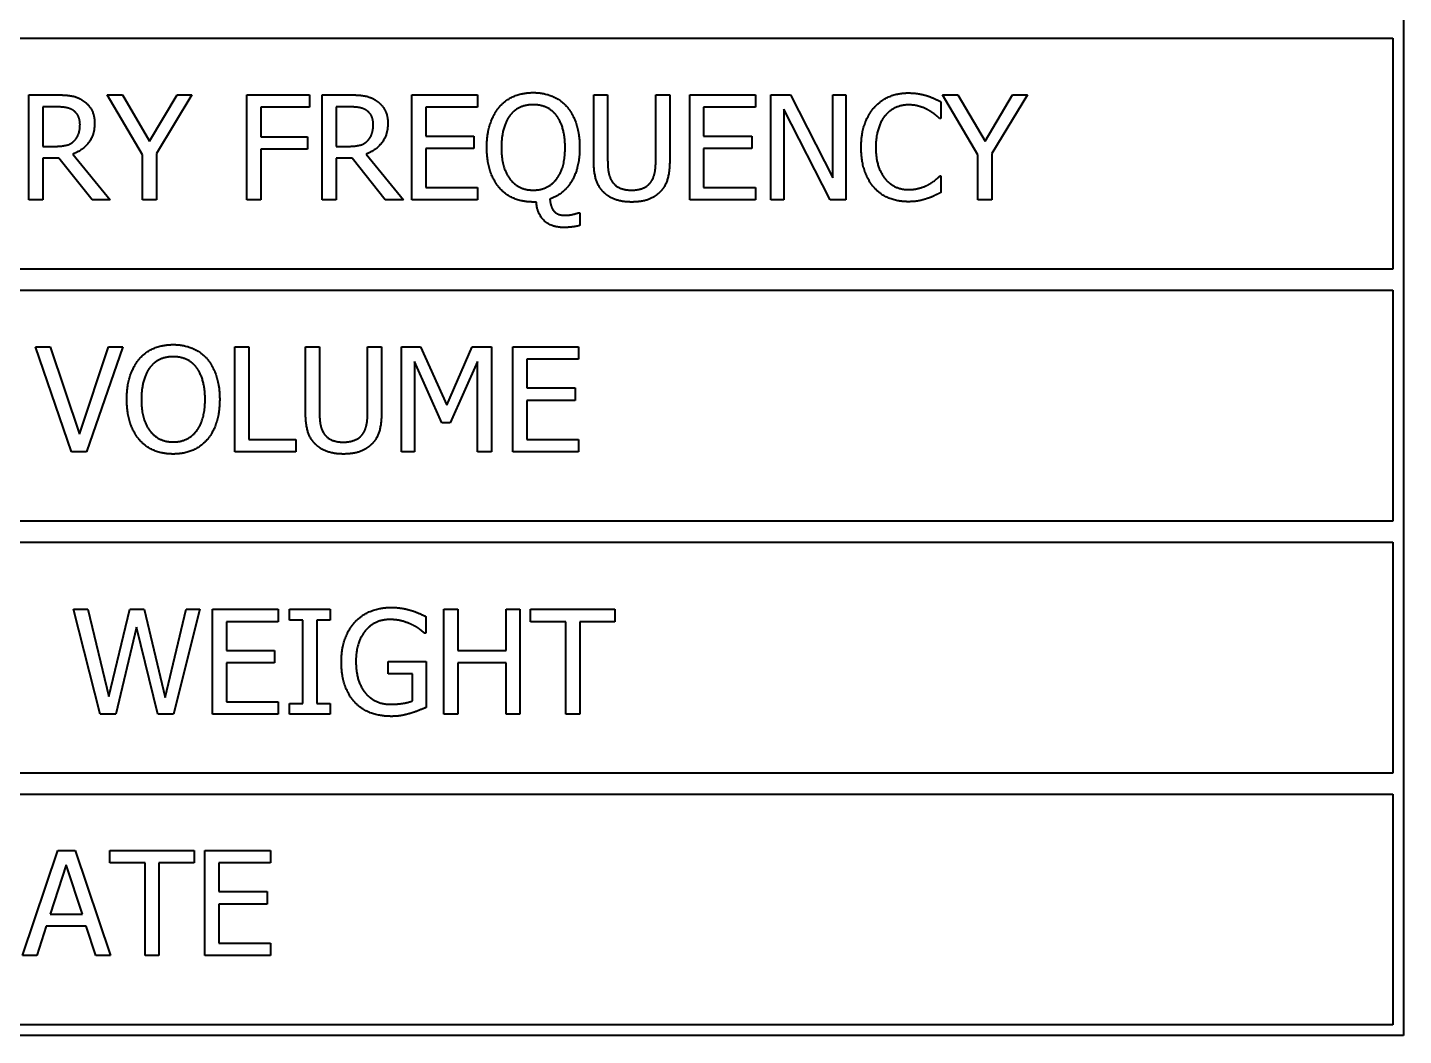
# Model space of a CAD drawing. Header units: millimetres. Extents: x 9486 to 14955, y -8999 to 1872.
# Drawn here: x 12522.44 to 12555.2, y -8095.89 to -8071.89 of the extents above; entities that cross this region are included whole.
import ezdxf

# ---------------------------------------------------------------- set-up
doc = ezdxf.new("R2010")
doc.units = ezdxf.units.MM
doc.layers.add('가시적인 것(ISO)', color=3, linetype='Continuous', lineweight=40)

# ---------------------------------------------------------------- blocks, each defined once
blk = doc.blocks.new('A$C74B527A4')
at = {"layer": '가시적인 것(ISO)'}
for p, q in [((-25, -460.7), (-25, -508.7)), ((-69.75, -484.95), (-25.25, -484.95)), ((-25.25, -484.95), (-25.25, -490.45)), ((-57.722, -486.303), (-57.078, -486.303)), ((-57.722, -488.803), (-57.722, -486.303)), ((-55.861, -486.303), (-55.492, -486.303)), ((-55.016, -487.731), (-55.861, -486.303)), ((-55.492, -486.303), (-54.848, -487.403)), ((-54.848, -487.403), (-54.191, -486.303)), ((-53.839, -486.303), (-54.684, -487.697)), ((-54.191, -486.303), (-53.839, -486.303)), ((-52.534, -488.803), (-52.534, -486.303)), ((-52.534, -486.303), (-51.039, -486.303)), ((-51.039, -486.303), (-51.039, -486.598)), ((-50.741, -486.303), (-50.097, -486.303)), ((-50.741, -488.803), (-50.741, -486.303)), ((-48.608, -488.803), (-48.608, -486.303)), ((-48.608, -486.303), (-47.044, -486.303)), ((-47.044, -486.303), (-47.044, -486.598)), ((-44.276, -487.863), (-44.276, -486.303)), ((-44.276, -486.303), (-43.944, -486.303)), ((-43.944, -486.303), (-43.944, -487.863)), ((-42.799, -487.871), (-42.799, -486.303)), ((-42.799, -486.303), (-42.467, -486.303)), ((-42.467, -486.303), (-42.467, -487.863)), ((-41.991, -488.803), (-41.991, -486.303)), ((-41.991, -486.303), (-40.427, -486.303)), ((-40.427, -486.303), (-40.427, -486.598)), ((-40.062, -488.803), (-40.062, -486.303)), ((-40.062, -486.303), (-39.59, -486.303)), ((-39.59, -486.303), (-38.583, -488.282)), ((-38.583, -488.282), (-38.583, -486.303)), ((-38.583, -486.303), (-38.274, -486.303)), ((-38.274, -486.303), (-38.274, -488.803)), ((-35.129, -487.731), (-35.974, -486.303)), ((-35.974, -486.303), (-35.605, -486.303)), ((-35.605, -486.303), (-34.961, -487.403)), ((-34.961, -487.403), (-34.305, -486.303)), ((-33.952, -486.303), (-34.797, -487.697)), ((-34.305, -486.303), (-33.952, -486.303)), ((-57.06, -486.59), (-57.39, -486.59)), ((-57.39, -486.59), (-57.39, -487.53)), ((-51.039, -486.598), (-52.202, -486.598)), ((-52.202, -486.598), (-52.202, -487.303)), ((-50.079, -486.59), (-50.409, -486.59)), ((-50.409, -486.59), (-50.409, -487.53)), ((-47.044, -486.598), (-48.276, -486.598)), ((-48.276, -486.598), (-48.276, -487.283)), ((-40.427, -486.598), (-41.659, -486.598)), ((-41.659, -486.598), (-41.659, -487.283)), ((-38.646, -488.803), (-39.752, -486.647)), ((-39.752, -486.647), (-39.752, -488.803)), ((-36.013, -486.469), (-36.013, -486.87)), ((-36.013, -486.87), (-36.039, -486.87)), ((-52.202, -487.303), (-51.088, -487.303)), ((-51.088, -487.303), (-51.088, -487.599)), ((-48.276, -487.283), (-47.127, -487.283)), ((-47.127, -487.283), (-47.127, -487.579)), ((-41.659, -487.283), (-40.51, -487.283)), ((-40.51, -487.283), (-40.51, -487.579)), ((-57.39, -487.53), (-57.098, -487.53)), ((-56.677, -487.715), (-55.788, -488.803)), ((-54.684, -487.697), (-54.684, -488.803)), ((-51.088, -487.599), (-52.202, -487.599)), ((-52.202, -487.599), (-52.202, -488.803)), ((-50.409, -487.53), (-50.117, -487.53)), ((-49.696, -487.715), (-48.806, -488.803)), ((-47.127, -487.579), (-48.276, -487.579)), ((-48.276, -487.579), (-48.276, -488.507)), ((-40.51, -487.579), (-41.659, -487.579)), ((-41.659, -487.579), (-41.659, -488.507)), ((-34.797, -487.697), (-34.797, -488.803)), ((-57.009, -487.808), (-57.39, -487.808)), ((-57.39, -487.808), (-57.39, -488.803)), ((-56.219, -488.803), (-57.009, -487.808)), ((-55.016, -488.803), (-55.016, -487.731)), ((-50.028, -487.808), (-50.409, -487.808)), ((-50.409, -487.808), (-50.409, -488.803)), ((-49.238, -488.803), (-50.028, -487.808)), ((-35.129, -488.803), (-35.129, -487.731)), ((-36.037, -488.235), (-36.013, -488.235)), ((-36.013, -488.235), (-36.013, -488.632)), ((-48.276, -488.507), (-47.044, -488.507)), ((-47.044, -488.507), (-47.044, -488.803)), ((-41.659, -488.507), (-40.427, -488.507)), ((-40.427, -488.507), (-40.427, -488.803)), ((-57.39, -488.803), (-57.722, -488.803)), ((-55.788, -488.803), (-56.219, -488.803)), ((-54.684, -488.803), (-55.016, -488.803)), ((-52.202, -488.803), (-52.534, -488.803)), ((-50.409, -488.803), (-50.741, -488.803)), ((-48.806, -488.803), (-49.238, -488.803)), ((-47.044, -488.803), (-48.608, -488.803)), ((-45.64, -488.855), (-45.717, -488.855)), ((-40.427, -488.803), (-41.991, -488.803)), ((-39.752, -488.803), (-40.062, -488.803)), ((-38.274, -488.803), (-38.646, -488.803)), ((-34.797, -488.803), (-35.129, -488.803)), ((-44.647, -489.113), (-44.603, -489.113)), ((-44.603, -489.113), (-44.603, -489.415)), ((-25.25, -490.45), (-69.75, -490.45)), ((-69.75, -490.95), (-25.25, -490.95)), ((-25.25, -490.95), (-25.25, -496.45)), ((-56.707, -494.803), (-57.568, -492.303)), ((-57.568, -492.303), (-57.212, -492.303)), ((-57.212, -492.303), (-56.519, -494.379)), ((-56.519, -494.379), (-55.826, -492.303)), ((-55.488, -492.303), (-56.349, -494.803)), ((-55.826, -492.303), (-55.488, -492.303)), ((-52.816, -494.803), (-52.816, -492.303)), ((-52.816, -492.303), (-52.483, -492.303)), ((-52.483, -492.303), (-52.483, -494.507)), ((-51.136, -493.863), (-51.136, -492.303)), ((-51.136, -492.303), (-50.804, -492.303)), ((-50.804, -492.303), (-50.804, -493.863)), ((-49.659, -493.871), (-49.659, -492.303)), ((-49.659, -492.303), (-49.327, -492.303)), ((-49.327, -492.303), (-49.327, -493.863)), ((-48.851, -492.303), (-48.397, -492.303)), ((-48.851, -494.803), (-48.851, -492.303)), ((-48.397, -492.303), (-47.773, -493.694)), ((-47.773, -493.694), (-47.169, -492.303)), ((-47.169, -492.303), (-46.707, -492.303)), ((-46.707, -492.303), (-46.707, -494.803)), ((-46.201, -494.803), (-46.201, -492.303)), ((-46.201, -492.303), (-44.637, -492.303)), ((-44.637, -492.303), (-44.637, -492.598)), ((-44.637, -492.598), (-45.869, -492.598)), ((-45.869, -492.598), (-45.869, -493.283)), ((-47.895, -494.114), (-48.541, -492.649)), ((-48.541, -492.649), (-48.541, -494.803)), ((-47.04, -492.649), (-47.692, -494.114)), ((-47.04, -494.803), (-47.04, -492.649)), ((-45.869, -493.283), (-44.72, -493.283)), ((-44.72, -493.283), (-44.72, -493.579)), ((-44.72, -493.579), (-45.869, -493.579)), ((-45.869, -493.579), (-45.869, -494.507)), ((-47.692, -494.114), (-47.895, -494.114)), ((-52.483, -494.507), (-51.367, -494.507)), ((-51.367, -494.507), (-51.367, -494.803)), ((-45.869, -494.507), (-44.637, -494.507)), ((-44.637, -494.507), (-44.637, -494.803)), ((-56.349, -494.803), (-56.707, -494.803)), ((-51.367, -494.803), (-52.816, -494.803)), ((-48.541, -494.803), (-48.851, -494.803)), ((-46.707, -494.803), (-47.04, -494.803)), ((-44.637, -494.803), (-46.201, -494.803)), ((-25.25, -496.45), (-69.75, -496.45)), ((-69.75, -496.95), (-25.25, -496.95)), ((-25.25, -496.95), (-25.25, -502.45)), ((-56.023, -501.053), (-56.661, -498.553)), ((-56.661, -498.553), (-56.318, -498.553)), ((-56.318, -498.553), (-55.816, -500.625)), ((-55.816, -500.625), (-55.318, -498.553)), ((-55.318, -498.553), (-54.979, -498.553)), ((-54.979, -498.553), (-54.477, -500.65)), ((-54.477, -500.65), (-53.976, -498.553)), ((-53.65, -498.553), (-54.278, -501.053)), ((-53.976, -498.553), (-53.65, -498.553)), ((-53.353, -501.053), (-53.353, -498.553)), ((-53.353, -498.553), (-51.788, -498.553)), ((-51.788, -498.848), (-53.02, -498.848)), ((-53.02, -498.848), (-53.02, -499.533)), ((-51.788, -498.553), (-51.788, -498.848)), ((-51.521, -498.808), (-51.521, -498.553)), ((-51.521, -498.553), (-50.553, -498.553)), ((-51.203, -498.808), (-51.521, -498.808)), ((-51.203, -500.797), (-51.203, -498.808)), ((-50.553, -498.808), (-50.871, -498.808)), ((-50.871, -498.808), (-50.871, -500.797)), ((-50.553, -498.553), (-50.553, -498.808)), ((-48.274, -498.723), (-48.274, -499.124)), ((-47.846, -501.053), (-47.846, -498.553)), ((-47.846, -498.553), (-47.514, -498.553)), ((-47.514, -498.553), (-47.514, -499.533)), ((-46.363, -499.533), (-46.363, -498.553)), ((-46.363, -498.553), (-46.031, -498.553)), ((-46.031, -498.553), (-46.031, -501.053)), ((-45.78, -498.848), (-45.78, -498.553)), ((-45.78, -498.553), (-43.77, -498.553)), ((-44.941, -498.848), (-45.78, -498.848)), ((-44.941, -501.053), (-44.941, -498.848)), ((-44.609, -498.848), (-44.609, -501.053)), ((-43.77, -498.848), (-44.609, -498.848)), ((-43.77, -498.553), (-43.77, -498.848)), ((-55.16, -498.978), (-55.654, -501.053)), ((-54.651, -501.053), (-55.16, -498.978)), ((-48.274, -499.124), (-48.302, -499.124)), ((-53.02, -499.533), (-51.872, -499.533)), ((-53.02, -499.829), (-53.02, -500.757)), ((-51.872, -499.829), (-53.02, -499.829)), ((-51.872, -499.533), (-51.872, -499.829)), ((-49.171, -500.086), (-49.171, -499.795)), ((-49.171, -499.795), (-48.263, -499.795)), ((-48.263, -499.795), (-48.263, -500.887)), ((-47.514, -499.533), (-46.363, -499.533)), ((-46.363, -499.829), (-47.514, -499.829)), ((-47.514, -499.829), (-47.514, -501.053)), ((-46.363, -501.053), (-46.363, -499.829)), ((-48.592, -500.086), (-49.171, -500.086)), ((-48.592, -500.733), (-48.592, -500.086)), ((-53.02, -500.757), (-51.788, -500.757)), ((-51.788, -500.757), (-51.788, -501.053)), ((-51.521, -501.053), (-51.521, -500.797)), ((-51.521, -500.797), (-51.203, -500.797)), ((-50.871, -500.797), (-50.553, -500.797)), ((-50.553, -500.797), (-50.553, -501.053)), ((-55.654, -501.053), (-56.023, -501.053)), ((-54.278, -501.053), (-54.651, -501.053)), ((-51.788, -501.053), (-53.353, -501.053)), ((-50.553, -501.053), (-51.521, -501.053)), ((-47.514, -501.053), (-47.846, -501.053)), ((-46.031, -501.053), (-46.363, -501.053)), ((-44.609, -501.053), (-44.941, -501.053)), ((-25.25, -502.45), (-69.75, -502.45)), ((-69.75, -502.95), (-25.25, -502.95)), ((-25.25, -502.95), (-25.25, -508.45)), ((-57.872, -506.795), (-57.03, -504.295)), ((-57.03, -504.295), (-56.62, -504.295)), ((-56.62, -504.295), (-55.778, -506.795)), ((-55.796, -504.59), (-55.796, -504.295)), ((-55.796, -504.295), (-53.786, -504.295)), ((-53.786, -504.295), (-53.786, -504.59)), ((-53.533, -506.795), (-53.533, -504.295)), ((-53.533, -504.295), (-51.969, -504.295)), ((-51.969, -504.295), (-51.969, -504.59)), ((-56.833, -504.635), (-57.218, -505.812)), ((-56.446, -505.812), (-56.833, -504.635)), ((-54.957, -504.59), (-55.796, -504.59)), ((-54.957, -506.795), (-54.957, -504.59)), ((-54.625, -504.59), (-54.625, -506.795)), ((-53.786, -504.59), (-54.625, -504.59)), ((-51.969, -504.59), (-53.201, -504.59)), ((-53.201, -504.59), (-53.201, -505.275)), ((-53.201, -505.275), (-52.052, -505.275)), ((-52.052, -505.275), (-52.052, -505.571)), ((-52.052, -505.571), (-53.201, -505.571)), ((-53.201, -505.571), (-53.201, -506.499)), ((-57.218, -505.812), (-56.446, -505.812)), ((-57.309, -506.096), (-57.536, -506.795)), ((-56.355, -506.096), (-57.309, -506.096)), ((-56.128, -506.795), (-56.355, -506.096)), ((-53.201, -506.499), (-51.969, -506.499)), ((-51.969, -506.499), (-51.969, -506.795)), ((-57.536, -506.795), (-57.872, -506.795)), ((-55.778, -506.795), (-56.128, -506.795)), ((-54.625, -506.795), (-54.957, -506.795)), ((-51.969, -506.795), (-53.533, -506.795)), ((-25.25, -508.45), (-69.75, -508.45)), ((-25, -508.7), (-70, -508.7))]:
    blk.add_line(p, q, dxfattribs=at)
for points in [[(-57.078, -486.303), (-56.863, -486.303), (-56.574, -486.349), (-56.442, -486.434)], [(-50.097, -486.303), (-49.882, -486.303), (-49.592, -486.349), (-49.461, -486.434)], [(-46.521, -486.59), (-46.375, -486.422), (-45.968, -486.25), (-45.717, -486.25)], [(-45.717, -486.25), (-45.462, -486.25), (-45.052, -486.428), (-44.91, -486.59)], [(-37.597, -486.603), (-37.447, -486.434), (-37.038, -486.258), (-36.784, -486.258)], [(-36.784, -486.258), (-36.659, -486.258), (-36.438, -486.295), (-36.345, -486.323)], [(-36.345, -486.323), (-36.264, -486.349), (-36.096, -486.424), (-36.013, -486.469)], [(-56.663, -486.675), (-56.734, -486.629), (-56.922, -486.59), (-57.06, -486.59)], [(-56.505, -487.008), (-56.505, -486.898), (-56.582, -486.73), (-56.663, -486.675)], [(-56.442, -486.434), (-56.31, -486.519), (-56.158, -486.785), (-56.158, -486.981)], [(-49.682, -486.675), (-49.752, -486.629), (-49.941, -486.59), (-50.079, -486.59)], [(-49.524, -487.008), (-49.524, -486.898), (-49.6, -486.73), (-49.682, -486.675)], [(-49.461, -486.434), (-49.329, -486.519), (-49.177, -486.785), (-49.177, -486.981)], [(-46.821, -487.555), (-46.821, -487.239), (-46.665, -486.761), (-46.521, -486.59)], [(-45.715, -486.538), (-45.895, -486.538), (-46.167, -486.663), (-46.27, -486.797)], [(-45.162, -486.797), (-45.261, -486.667), (-45.541, -486.538), (-45.715, -486.538)], [(-44.91, -486.59), (-44.769, -486.754), (-44.611, -487.243), (-44.611, -487.555)], [(-37.909, -487.555), (-37.909, -487.241), (-37.749, -486.775), (-37.597, -486.603)], [(-36.786, -486.542), (-36.947, -486.542), (-37.232, -486.673), (-37.34, -486.799)], [(-36.321, -486.661), (-36.416, -486.609), (-36.641, -486.542), (-36.786, -486.542)], [(-36.039, -486.87), (-36.083, -486.829), (-36.221, -486.716), (-36.321, -486.661)], [(-56.158, -486.981), (-56.158, -487.255), (-56.438, -487.626), (-56.677, -487.715)], [(-56.647, -487.401), (-56.574, -487.332), (-56.505, -487.137), (-56.505, -487.008)], [(-49.177, -486.981), (-49.177, -487.255), (-49.457, -487.626), (-49.696, -487.715)], [(-49.665, -487.401), (-49.592, -487.332), (-49.524, -487.137), (-49.524, -487.008)], [(-46.27, -486.797), (-46.369, -486.925), (-46.474, -487.312), (-46.474, -487.555)], [(-44.957, -487.555), (-44.957, -487.306), (-45.064, -486.923), (-45.162, -486.797)], [(-37.34, -486.799), (-37.445, -486.927), (-37.562, -487.314), (-37.562, -487.555)], [(-57.098, -487.53), (-56.955, -487.53), (-56.726, -487.48), (-56.647, -487.401)], [(-50.117, -487.53), (-49.973, -487.53), (-49.744, -487.48), (-49.665, -487.401)], [(-46.523, -488.515), (-46.667, -488.349), (-46.821, -487.863), (-46.821, -487.555)], [(-46.474, -487.555), (-46.474, -488.047), (-46.061, -488.572), (-45.715, -488.572)], [(-45.715, -488.572), (-45.368, -488.572), (-44.957, -488.047), (-44.957, -487.555)], [(-44.611, -487.555), (-44.611, -488.041), (-44.989, -488.673), (-45.32, -488.784)], [(-37.595, -488.519), (-37.745, -488.357), (-37.909, -487.871), (-37.909, -487.555)], [(-37.562, -487.555), (-37.562, -487.812), (-37.439, -488.183), (-37.331, -488.31)], [(-44.037, -488.624), (-44.169, -488.495), (-44.276, -488.13), (-44.276, -487.863)], [(-43.944, -487.863), (-43.944, -488.037), (-43.9, -488.272), (-43.837, -488.367)], [(-42.907, -488.367), (-42.844, -488.272), (-42.799, -488.039), (-42.799, -487.871)], [(-42.467, -487.863), (-42.467, -488.124), (-42.573, -488.497), (-42.706, -488.624)], [(-43.837, -488.367), (-43.77, -488.468), (-43.539, -488.572), (-43.373, -488.572)], [(-43.373, -488.572), (-43.217, -488.572), (-42.974, -488.468), (-42.907, -488.367)], [(-37.331, -488.31), (-37.226, -488.434), (-36.944, -488.56), (-36.786, -488.56)], [(-36.302, -488.436), (-36.211, -488.383), (-36.075, -488.274), (-36.037, -488.235)], [(-45.717, -488.855), (-45.97, -488.855), (-46.377, -488.683), (-46.523, -488.515)], [(-43.373, -488.855), (-43.594, -488.855), (-43.922, -488.74), (-44.037, -488.624)], [(-42.706, -488.624), (-42.826, -488.742), (-43.142, -488.855), (-43.373, -488.855)], [(-36.791, -488.847), (-37.034, -488.847), (-37.445, -488.683), (-37.595, -488.519)], [(-36.786, -488.56), (-36.643, -488.56), (-36.397, -488.489), (-36.302, -488.436)], [(-36.013, -488.632), (-36.096, -488.671), (-36.241, -488.742), (-36.345, -488.774)], [(-44.991, -489.461), (-45.273, -489.461), (-45.624, -489.147), (-45.64, -488.855)], [(-45.32, -488.784), (-45.312, -488.878), (-45.263, -489.028), (-45.224, -489.07)], [(-36.345, -488.774), (-36.454, -488.811), (-36.641, -488.847), (-36.791, -488.847)], [(-45.224, -489.07), (-45.178, -489.123), (-45.05, -489.171), (-44.937, -489.171)], [(-44.937, -489.171), (-44.87, -489.171), (-44.688, -489.129), (-44.647, -489.113)], [(-44.603, -489.415), (-44.694, -489.437), (-44.892, -489.461), (-44.991, -489.461)], [(-55.091, -492.588), (-54.945, -492.422), (-54.538, -492.25), (-54.286, -492.25)], [(-54.286, -492.25), (-54.031, -492.25), (-53.622, -492.428), (-53.48, -492.588)], [(-55.391, -493.553), (-55.391, -493.239), (-55.235, -492.761), (-55.091, -492.588)], [(-54.284, -492.538), (-54.465, -492.538), (-54.736, -492.663), (-54.84, -492.797)], [(-53.731, -492.797), (-53.831, -492.667), (-54.11, -492.538), (-54.284, -492.538)], [(-53.48, -492.588), (-53.338, -492.754), (-53.18, -493.241), (-53.18, -493.553)], [(-54.84, -492.797), (-54.939, -492.925), (-55.044, -493.31), (-55.044, -493.553)], [(-53.527, -493.553), (-53.527, -493.306), (-53.634, -492.923), (-53.731, -492.797)], [(-55.093, -494.515), (-55.237, -494.349), (-55.391, -493.861), (-55.391, -493.553)], [(-55.044, -493.553), (-55.044, -494.045), (-54.631, -494.568), (-54.284, -494.568)], [(-54.284, -494.568), (-53.938, -494.568), (-53.527, -494.045), (-53.527, -493.553)], [(-53.18, -493.553), (-53.18, -493.857), (-53.334, -494.349), (-53.48, -494.515)], [(-50.897, -494.624), (-51.029, -494.495), (-51.136, -494.13), (-51.136, -493.863)], [(-50.804, -493.863), (-50.804, -494.037), (-50.759, -494.272), (-50.697, -494.367)], [(-49.767, -494.367), (-49.704, -494.272), (-49.659, -494.039), (-49.659, -493.871)], [(-49.327, -493.863), (-49.327, -494.124), (-49.432, -494.497), (-49.566, -494.624)], [(-54.286, -494.855), (-54.54, -494.855), (-54.945, -494.683), (-55.093, -494.515)], [(-53.48, -494.515), (-53.634, -494.689), (-54.041, -494.855), (-54.286, -494.855)], [(-50.697, -494.367), (-50.63, -494.468), (-50.399, -494.572), (-50.233, -494.572)], [(-50.233, -494.572), (-50.077, -494.572), (-49.833, -494.468), (-49.767, -494.367)], [(-50.233, -494.855), (-50.453, -494.855), (-50.782, -494.74), (-50.897, -494.624)], [(-49.566, -494.624), (-49.686, -494.742), (-50.002, -494.855), (-50.233, -494.855)], [(-49.955, -498.85), (-49.803, -498.686), (-49.357, -498.508), (-49.092, -498.508)], [(-49.092, -498.508), (-48.964, -498.508), (-48.733, -498.545), (-48.628, -498.577)], [(-50.283, -499.801), (-50.283, -499.499), (-50.113, -499.021), (-49.955, -498.85)], [(-49.13, -498.796), (-49.491, -498.796), (-49.937, -499.339), (-49.937, -499.791)], [(-48.618, -498.913), (-48.719, -498.863), (-48.981, -498.796), (-49.13, -498.796)], [(-48.628, -498.577), (-48.543, -498.601), (-48.336, -498.69), (-48.274, -498.723)], [(-48.302, -499.124), (-48.365, -499.069), (-48.496, -498.97), (-48.618, -498.913)], [(-49.957, -500.775), (-50.115, -500.609), (-50.283, -500.119), (-50.283, -499.801)], [(-49.937, -499.791), (-49.937, -500.042), (-49.819, -500.419), (-49.708, -500.548)], [(-49.094, -501.101), (-49.359, -501.101), (-49.799, -500.939), (-49.957, -500.775)], [(-49.708, -500.548), (-49.6, -500.678), (-49.297, -500.814), (-49.106, -500.814)], [(-49.106, -500.814), (-48.966, -500.814), (-48.687, -500.773), (-48.592, -500.733)], [(-48.632, -501.028), (-48.756, -501.065), (-48.954, -501.101), (-49.094, -501.101)], [(-48.263, -500.887), (-48.326, -500.915), (-48.541, -501.002), (-48.632, -501.028)]]:
    blk.add_open_spline(points, degree=2, dxfattribs=at)

msp = doc.modelspace()

# ---------------------------------------------------------------- block references
msp.add_blockref('A$C74B527A4', (12580.198, -7587.189))

doc.saveas('drawing.dxf')
